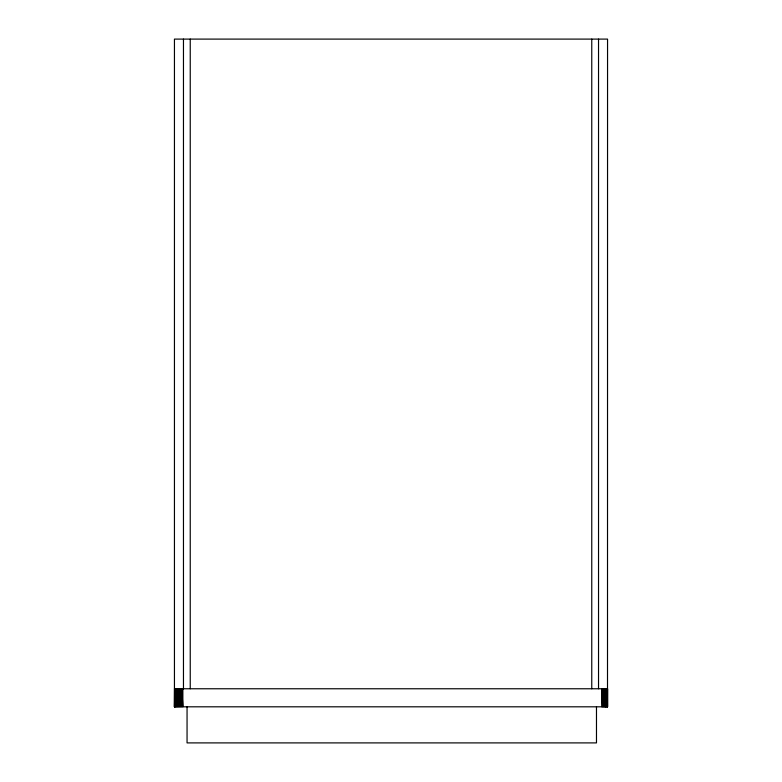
<?xml version="1.0" encoding="UTF-8"?>
<svg xmlns="http://www.w3.org/2000/svg" width="782" height="782" viewBox="0 0 782 782"><rect width="100%" height="100%" fill="white"/><g stroke="black" fill="none" stroke-linecap="round" stroke-linejoin="round"><path stroke-width="1.17" d="M182.861 688.766L182.861 706.811L181.805 688.766L181.766 706.811L180.75 688.766L180.691 706.811L179.733 688.766L179.645 706.811L178.755 688.766L178.658 706.811L177.856 688.766L177.739 706.811L177.025 688.766L176.185 706.811L176.302 688.766L175.579 706.811L175.676 688.766L175.09 706.811L175.178 688.766L174.738 706.811L174.797 688.766L174.523 706.811L174.552 688.766L174.445 706.811L607.555 706.811L607.555 688.766L174.445 688.766M176.908 706.811L177.025 688.766M601.817 706.811L601.817 688.766L602.56 706.811L602.531 688.766L603.303 706.811L603.235 688.766L604.007 706.811L603.919 688.766L604.682 706.811L604.584 688.766L605.307 706.811L605.19 688.766L605.874 706.811L606.255 688.766L606.363 706.811L606.685 688.766L607.115 706.811L607.291 688.766L607.36 706.811L607.467 688.766L607.506 706.811L607.555 39.1L174.445 39.1L174.445 706.811M605.757 688.766L605.874 706.811M598.533 39.1L598.533 688.766M596.48 706.811L596.48 742.9L187.054 742.9L187.054 706.811M591.759 39.1L591.759 688.766M190.241 39.1L190.241 688.766M183.467 39.1L183.467 688.766"/></g></svg>
